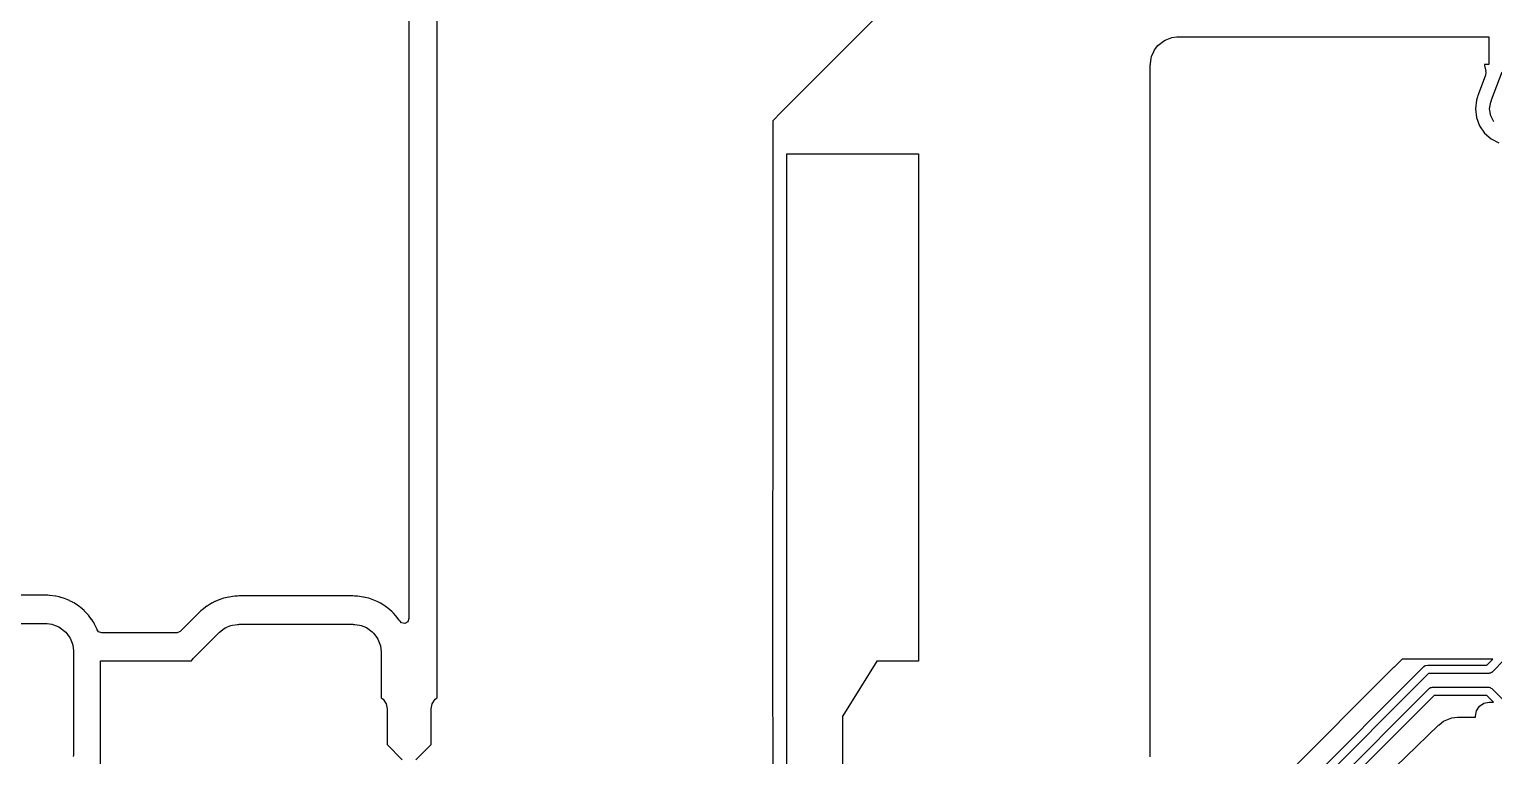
# Model space of a CAD drawing. Extents: x 106.8 to 191.4, y -142.2 to -57.6.
# Drawn here: x 139.31 to 165.91, y -119.04 to -105.85 of the extents above; entities that cross this region are included whole.
import ezdxf

# ---------------------------------------------------------------- set-up
doc = ezdxf.new("R2010")
doc.units = 0
doc.layers.add('BLACK', color=7, linetype='CONTINUOUS')

msp = doc.modelspace()

# ---------------------------------------------------------------- linework, layer by layer
at = {"layer": 'BLACK', "linetype": 'CONTINUOUS'}
for p, q in [((146.209, -102.928), (146.209, -116.55)), ((146.722, -117.99), (146.722, -102.712)), ((154.698, -105.628), (152.97, -107.357)), ((159.815, -106.147), (159.838, -106.123)), ((159.838, -106.123), (159.917, -106.063)), ((159.917, -106.063), (159.945, -106.046)), ((159.945, -106.046), (160.037, -106.008)), ((160.037, -106.008), (160.069, -106)), ((160.069, -106), (160.16, -105.988)), ((160.16, -105.988), (160.176, -105.986)), ((160.176, -105.986), (160.192, -105.985)), ((160.192, -105.985), (165.624, -105.985)), ((165.624, -105.985), (165.636, -105.988)), ((165.636, -105.988), (165.824, -105.988)), ((165.824, -105.988), (165.824, -106.488)), ((159.679, -106.473), (159.691, -106.378)), ((159.691, -106.378), (159.7, -106.346)), ((159.7, -106.346), (159.738, -106.254)), ((159.738, -106.254), (159.754, -106.225)), ((159.754, -106.225), (159.815, -106.147)), ((159.676, -106.501), (159.677, -106.484)), ((159.676, -119.057), (159.676, -106.501)), ((159.677, -106.484), (159.679, -106.473)), ((165.749, -106.488), (165.748, -106.494)), ((165.748, -106.494), (165.748, -106.496)), ((165.748, -106.496), (165.748, -106.505)), ((165.748, -106.505), (165.748, -106.506)), ((165.748, -106.506), (165.748, -106.506)), ((165.748, -106.506), (165.769, -106.612)), ((165.824, -106.488), (165.749, -106.488)), ((165.773, -106.636), (165.765, -106.683)), ((165.769, -106.612), (165.766, -106.613)), ((165.766, -106.613), (165.773, -106.636)), ((165.874, -107.132), (166.065, -106.621)), ((165.765, -106.683), (165.631, -107.041)), ((165.599, -107.138), (165.58, -107.296)), ((165.622, -107.077), (165.599, -107.138)), ((165.628, -107.054), (165.622, -107.077)), ((165.631, -107.041), (165.628, -107.054)), ((165.839, -107.296), (165.859, -107.172)), ((165.859, -107.172), (165.874, -107.141)), ((165.874, -107.141), (165.874, -107.132)), ((165.874, -107.141), (165.874, -107.141)), ((152.97, -107.357), (152.818, -107.509)), ((152.97, -107.357), (152.97, -107.357)), ((165.58, -107.296), (165.599, -107.453)), ((165.599, -107.453), (165.655, -107.602)), ((165.859, -107.419), (165.839, -107.296)), ((165.915, -107.531), (165.859, -107.419)), ((152.818, -107.509), (152.818, -107.723)), ((152.818, -107.723), (152.818, -107.723)), ((152.818, -107.723), (152.818, -113.298)), ((165.655, -107.602), (165.655, -107.602)), ((165.655, -107.602), (165.746, -107.733)), ((165.746, -107.733), (165.865, -107.838)), ((165.865, -107.838), (166.005, -107.912)), ((153.073, -113.395), (153.073, -108.111)), ((153.073, -108.111), (155.463, -108.111)), ((155.463, -108.111), (155.463, -117.321)), ((152.818, -113.298), (152.818, -113.302)), ((152.818, -113.302), (152.818, -114.213)), ((153.072, -113.404), (153.073, -113.395)), ((153.072, -122.911), (153.072, -113.404)), ((152.814, -114.246), (152.813, -118.309)), ((152.816, -114.234), (152.814, -114.246)), ((152.818, -114.213), (152.816, -114.234)), ((139.6, -116.123), (136.075, -116.123)), ((139.602, -116.123), (139.6, -116.123)), ((139.634, -116.124), (139.602, -116.123)), ((139.635, -116.124), (139.634, -116.124)), ((139.65, -116.125), (139.635, -116.124)), ((139.652, -116.125), (139.65, -116.125)), ((139.684, -116.129), (139.652, -116.125)), ((139.685, -116.129), (139.684, -116.129)), ((139.791, -116.143), (139.685, -116.129)), ((139.792, -116.143), (139.791, -116.143)), ((139.791, -116.143), (139.791, -116.143)), ((139.794, -116.143), (139.792, -116.143)), ((139.857, -116.156), (139.794, -116.143)), ((139.794, -116.143), (139.794, -116.143)), ((139.858, -116.156), (139.857, -116.156)), ((139.857, -116.156), (139.857, -116.156)), ((139.859, -116.156), (139.858, -116.156)), ((139.867, -116.158), (139.859, -116.156)), ((139.859, -116.156), (139.859, -116.156)), ((139.89, -116.164), (139.867, -116.158)), ((139.891, -116.165), (139.89, -116.164)), ((139.952, -116.186), (139.891, -116.165)), ((139.891, -116.165), (139.891, -116.165)), ((139.953, -116.186), (139.952, -116.186)), ((139.952, -116.186), (139.952, -116.186)), ((139.955, -116.187), (139.953, -116.186)), ((140.044, -116.224), (139.955, -116.187)), ((139.955, -116.187), (139.955, -116.187)), ((140.045, -116.224), (140.044, -116.224)), ((140.044, -116.224), (140.044, -116.224)), ((140.047, -116.225), (140.045, -116.224)), ((140.104, -116.253), (140.047, -116.225)), ((140.047, -116.225), (140.047, -116.225)), ((142.778, -116.202), (142.689, -116.239)), ((142.779, -116.202), (142.778, -116.202)), ((142.778, -116.202), (142.778, -116.202)), ((142.781, -116.201), (142.779, -116.202)), ((142.841, -116.181), (142.781, -116.201)), ((142.781, -116.201), (142.781, -116.201)), ((142.843, -116.18), (142.841, -116.181)), ((142.841, -116.181), (142.841, -116.181)), ((142.844, -116.18), (142.843, -116.18)), ((142.873, -116.172), (142.844, -116.18)), ((142.844, -116.18), (142.844, -116.18)), ((142.875, -116.172), (142.873, -116.172)), ((142.873, -116.172), (142.873, -116.172)), ((142.876, -116.171), (142.875, -116.172)), ((142.939, -116.159), (142.876, -116.171)), ((142.876, -116.171), (142.876, -116.171)), ((142.94, -116.159), (142.939, -116.159)), ((142.939, -116.159), (142.939, -116.159)), ((142.942, -116.158), (142.94, -116.159)), ((143.046, -116.145), (142.942, -116.158)), ((142.942, -116.158), (142.942, -116.158)), ((143.047, -116.145), (143.046, -116.145)), ((143.079, -116.141), (143.047, -116.145)), ((143.081, -116.141), (143.079, -116.141)), ((143.096, -116.14), (143.081, -116.141)), ((143.097, -116.14), (143.096, -116.14)), ((143.129, -116.139), (143.097, -116.14)), ((143.131, -116.139), (143.129, -116.139)), ((145.188, -116.139), (143.131, -116.139)), ((145.19, -116.139), (145.188, -116.139)), ((145.222, -116.14), (145.19, -116.139)), ((145.223, -116.14), (145.222, -116.14)), ((145.238, -116.141), (145.223, -116.14)), ((145.24, -116.141), (145.238, -116.141)), ((145.272, -116.144), (145.24, -116.141)), ((145.273, -116.145), (145.272, -116.144)), ((145.379, -116.158), (145.273, -116.145)), ((145.38, -116.159), (145.379, -116.158)), ((145.379, -116.158), (145.379, -116.158)), ((145.382, -116.159), (145.38, -116.159)), ((145.445, -116.171), (145.382, -116.159)), ((145.382, -116.159), (145.382, -116.159)), ((145.446, -116.172), (145.445, -116.171)), ((145.445, -116.171), (145.445, -116.171)), ((145.478, -116.18), (145.446, -116.172)), ((145.479, -116.181), (145.478, -116.18)), ((145.54, -116.201), (145.479, -116.181)), ((145.479, -116.181), (145.479, -116.181)), ((145.541, -116.202), (145.54, -116.201)), ((145.54, -116.201), (145.54, -116.201)), ((145.543, -116.202), (145.541, -116.202)), ((145.632, -116.239), (145.543, -116.202)), ((145.543, -116.202), (145.543, -116.202)), ((140.106, -116.254), (140.104, -116.253)), ((140.104, -116.253), (140.104, -116.253)), ((140.107, -116.255), (140.106, -116.254)), ((140.127, -116.266), (140.107, -116.255)), ((140.107, -116.255), (140.107, -116.255)), ((140.134, -116.27), (140.127, -116.266)), ((140.135, -116.271), (140.134, -116.27)), ((140.157, -116.285), (140.135, -116.271)), ((140.135, -116.271), (140.135, -116.271)), ((140.19, -116.308), (140.157, -116.285)), ((140.191, -116.308), (140.19, -116.308)), ((140.268, -116.367), (140.191, -116.308)), ((140.191, -116.308), (140.191, -116.308)), ((140.269, -116.368), (140.268, -116.367)), ((140.268, -116.367), (140.268, -116.367)), ((140.27, -116.369), (140.269, -116.368)), ((140.318, -116.411), (140.27, -116.369)), ((140.27, -116.369), (140.27, -116.369)), ((140.319, -116.412), (140.318, -116.411)), ((140.318, -116.411), (140.318, -116.411)), ((140.343, -116.436), (140.319, -116.412)), ((140.343, -116.437), (140.343, -116.436)), ((140.38, -116.478), (140.343, -116.437)), ((140.343, -116.437), (140.343, -116.437)), ((140.387, -116.486), (140.38, -116.478)), ((140.447, -116.565), (140.387, -116.486)), ((142.393, -116.445), (142.057, -116.781)), ((142.394, -116.444), (142.393, -116.445)), ((142.418, -116.422), (142.394, -116.444)), ((142.419, -116.421), (142.418, -116.422)), ((142.43, -116.411), (142.419, -116.421)), ((142.431, -116.41), (142.43, -116.411)), ((142.456, -116.39), (142.431, -116.41)), ((142.457, -116.389), (142.456, -116.39)), ((142.542, -116.324), (142.457, -116.389)), ((142.543, -116.323), (142.542, -116.324)), ((142.542, -116.324), (142.542, -116.324)), ((142.544, -116.323), (142.543, -116.323)), ((142.597, -116.287), (142.544, -116.323)), ((142.544, -116.323), (142.544, -116.323)), ((142.599, -116.286), (142.597, -116.287)), ((142.597, -116.287), (142.597, -116.287)), ((142.6, -116.285), (142.599, -116.286)), ((142.626, -116.27), (142.6, -116.285)), ((142.6, -116.285), (142.6, -116.285)), ((142.627, -116.27), (142.626, -116.27)), ((142.626, -116.27), (142.626, -116.27)), ((142.628, -116.269), (142.627, -116.27)), ((142.686, -116.241), (142.628, -116.269)), ((142.628, -116.269), (142.628, -116.269)), ((142.687, -116.24), (142.686, -116.241)), ((142.686, -116.241), (142.686, -116.241)), ((142.689, -116.239), (142.687, -116.24)), ((142.689, -116.239), (142.689, -116.239)), ((145.633, -116.24), (145.632, -116.239)), ((145.632, -116.239), (145.632, -116.239)), ((145.635, -116.241), (145.633, -116.24)), ((145.692, -116.269), (145.635, -116.241)), ((145.635, -116.241), (145.635, -116.241)), ((145.694, -116.27), (145.692, -116.269)), ((145.692, -116.269), (145.692, -116.269)), ((145.695, -116.27), (145.694, -116.27)), ((145.721, -116.285), (145.695, -116.27)), ((145.695, -116.27), (145.695, -116.27)), ((145.722, -116.286), (145.721, -116.285)), ((145.778, -116.323), (145.722, -116.286)), ((145.779, -116.324), (145.778, -116.323)), ((145.856, -116.383), (145.779, -116.324)), ((145.779, -116.324), (145.779, -116.324)), ((145.857, -116.384), (145.856, -116.383)), ((145.856, -116.383), (145.856, -116.383)), ((145.858, -116.385), (145.857, -116.384)), ((145.906, -116.427), (145.858, -116.385)), ((145.858, -116.385), (145.858, -116.385)), ((145.907, -116.428), (145.906, -116.427)), ((145.906, -116.427), (145.906, -116.427)), ((145.931, -116.451), (145.907, -116.428)), ((145.975, -116.502), (145.931, -116.451)), ((146.035, -116.581), (145.975, -116.502)), ((135.515, -116.637), (139.602, -116.637)), ((139.602, -116.637), (139.618, -116.638)), ((139.618, -116.638), (139.637, -116.64)), ((139.637, -116.64), (139.725, -116.652)), ((139.725, -116.652), (139.757, -116.66)), ((139.757, -116.66), (139.849, -116.699)), ((139.849, -116.699), (139.877, -116.715)), ((139.877, -116.715), (139.956, -116.775)), ((140.448, -116.566), (140.447, -116.565)), ((140.47, -116.599), (140.448, -116.566)), ((140.485, -116.621), (140.47, -116.599)), ((140.501, -116.649), (140.485, -116.621)), ((140.531, -116.71), (140.501, -116.649)), ((140.547, -116.749), (140.531, -116.71)), ((140.549, -116.753), (140.547, -116.749)), ((140.573, -116.787), (140.549, -116.753)), ((142.77, -116.796), (142.855, -116.731)), ((142.855, -116.731), (142.884, -116.714)), ((142.884, -116.714), (142.976, -116.676)), ((142.976, -116.676), (143.007, -116.668)), ((143.007, -116.668), (143.098, -116.656)), ((143.098, -116.656), (143.114, -116.654)), ((143.114, -116.654), (143.131, -116.653)), ((143.131, -116.653), (145.19, -116.653)), ((145.19, -116.653), (145.206, -116.654)), ((145.206, -116.654), (145.225, -116.656)), ((145.225, -116.656), (145.313, -116.668)), ((145.313, -116.668), (145.345, -116.676)), ((145.345, -116.676), (145.437, -116.714)), ((145.437, -116.714), (145.465, -116.731)), ((145.465, -116.731), (145.544, -116.791)), ((146.036, -116.582), (146.035, -116.581)), ((146.048, -116.599), (146.036, -116.582)), ((146.077, -116.627), (146.048, -116.599)), ((146.136, -116.637), (146.077, -116.627)), ((146.188, -116.607), (146.136, -116.637)), ((146.209, -116.55), (146.188, -116.607)), ((139.956, -116.775), (139.979, -116.799)), ((139.979, -116.799), (140.04, -116.878)), ((140.04, -116.878), (140.056, -116.906)), ((140.056, -116.906), (140.094, -116.998)), ((140.094, -116.998), (140.103, -117.03)), ((140.103, -117.03), (140.117, -117.137)), ((140.63, -116.807), (140.573, -116.787)), ((141.995, -116.807), (140.63, -116.807)), ((142.003, -116.807), (141.995, -116.807)), ((142.057, -116.781), (142.003, -116.807)), ((142.305, -117.26), (142.757, -116.807)), ((142.757, -116.807), (142.77, -116.796)), ((145.544, -116.791), (145.567, -116.815)), ((145.567, -116.815), (145.628, -116.893)), ((145.628, -116.893), (145.644, -116.922)), ((145.644, -116.922), (145.682, -117.014)), ((145.682, -117.014), (145.691, -117.046)), ((140.117, -117.137), (140.118, -117.153)), ((140.118, -117.153), (140.118, -119.025)), ((142.261, -117.316), (142.294, -117.272)), ((142.294, -117.272), (142.305, -117.26)), ((145.691, -117.046), (145.705, -117.152)), ((145.705, -117.152), (145.706, -117.169)), ((145.706, -117.169), (145.706, -117.99)), ((164.248, -117.288), (164.099, -117.436)), ((165.899, -117.288), (164.248, -117.288)), ((165.791, -117.396), (165.899, -117.288)), ((166.115, -117.288), (165.877, -117.526)), ((140.61, -120.016), (140.61, -117.316)), ((140.61, -117.316), (142.261, -117.316)), ((154.708, -117.324), (154.092, -118.315)), ((154.709, -117.321), (154.708, -117.324)), ((155.463, -117.321), (154.709, -117.321)), ((160.257, -121.806), (164.645, -117.418)), ((164.73, -117.548), (160.387, -121.891)), ((164.096, -117.439), (162.117, -119.419)), ((164.099, -117.436), (164.096, -117.439)), ((164.096, -117.439), (164.096, -117.439)), ((164.645, -117.418), (164.667, -117.403)), ((164.667, -117.403), (164.717, -117.398)), ((164.717, -117.398), (164.724, -117.396)), ((164.724, -117.396), (165.791, -117.396)), ((165.823, -117.548), (164.73, -117.548)), ((165.839, -117.542), (165.823, -117.548)), ((165.855, -117.541), (165.839, -117.542)), ((165.869, -117.531), (165.855, -117.541)), ((165.872, -117.53), (165.869, -117.531)), ((165.873, -117.528), (165.872, -117.53)), ((165.877, -117.526), (165.873, -117.528)), ((160.61, -121.952), (164.743, -117.818)), ((164.743, -117.818), (164.747, -117.815)), ((164.747, -117.815), (164.748, -117.813)), ((164.748, -117.813), (164.751, -117.812)), ((164.751, -117.812), (164.765, -117.803)), ((164.765, -117.803), (164.782, -117.801)), ((164.782, -117.801), (164.797, -117.796)), ((164.797, -117.796), (165.823, -117.796)), ((165.823, -117.796), (165.828, -117.796)), ((165.828, -117.796), (165.83, -117.796)), ((165.83, -117.796), (165.833, -117.797)), ((165.833, -117.797), (165.849, -117.8)), ((165.849, -117.8), (165.862, -117.811)), ((165.862, -117.811), (165.877, -117.818)), ((165.877, -117.818), (166.127, -118.069)), ((145.706, -117.99), (145.741, -118.013)), ((145.741, -118.013), (145.795, -118.095)), ((145.795, -118.095), (145.814, -118.19)), ((146.614, -118.19), (146.633, -118.095)), ((146.633, -118.095), (146.687, -118.013)), ((146.687, -118.013), (146.722, -117.99)), ((164.829, -117.948), (160.74, -122.037)), ((165.791, -117.948), (164.829, -117.948)), ((165.653, -118.142), (165.734, -118.088)), ((165.734, -118.088), (165.83, -118.069)), ((165.912, -118.069), (165.791, -117.948)), ((165.83, -118.069), (165.912, -118.069)), ((145.814, -118.19), (145.814, -118.837)), ((146.614, -118.837), (146.614, -118.19)), ((152.813, -118.309), (152.813, -118.309)), ((152.813, -118.309), (152.815, -118.322)), ((152.815, -118.322), (152.818, -118.346)), ((152.818, -118.346), (152.818, -122.846)), ((154.092, -118.315), (154.088, -118.318)), ((154.088, -118.318), (154.088, -122.782)), ((165.033, -118.398), (165.123, -118.361)), ((165.123, -118.361), (165.154, -118.353)), ((165.154, -118.353), (165.207, -118.346)), ((165.207, -118.346), (165.258, -118.34)), ((165.258, -118.34), (165.275, -118.339)), ((165.275, -118.339), (165.58, -118.339)), ((165.58, -118.319), (165.599, -118.223)), ((165.58, -118.339), (165.58, -118.319)), ((165.599, -118.223), (165.653, -118.142)), ((161.437, -121.841), (164.908, -118.487)), ((164.908, -118.487), (164.92, -118.476)), ((164.92, -118.476), (165.004, -118.413)), ((165.004, -118.413), (165.033, -118.398)), ((145.814, -118.837), (146.09, -119.113)), ((146.335, -119.117), (146.614, -118.837)), ((140.118, -119.025), (140.109, -119.056))]:
    msp.add_line(p, q, dxfattribs=at)

doc.saveas('drawing.dxf')
